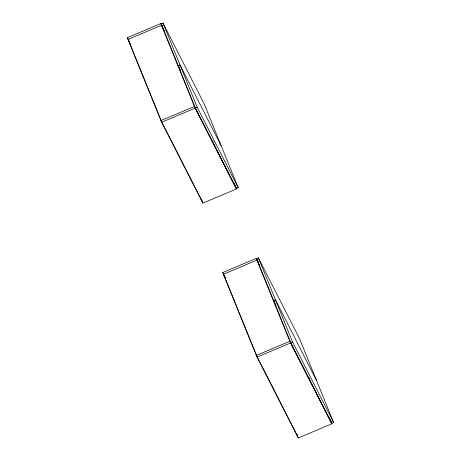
<?xml version="1.0" encoding="UTF-8"?>
<svg xmlns="http://www.w3.org/2000/svg" width="461" height="461" viewBox="0 0 461 461"><rect width="100%" height="100%" fill="white"/><g stroke="black" fill="none" stroke-linecap="round" stroke-linejoin="round"><path stroke-width="0.69" d="M233.715 182.619L236.372 188.993L202.892 203.111L161.684 122.234L127.334 37.693L160.82 23.574L162.445 26.761M180.482 70.222L178.2 65.739L161.166 23.822L162.992 23.05L204.102 103.731L221.136 145.653M128.988 39.819L128.377 40.072L161.35 121.237M178.2 65.739L180.026 64.966L221.228 145.889L238.262 187.806L236.435 188.578L195.32 107.891L178.292 65.975L180.118 65.203L197.147 107.125L238.262 187.806M195.32 107.891L197.147 107.125M161.684 122.234L195.164 108.116L236.372 188.993M329.119 417.459L331.782 423.832L298.296 437.95L257.088 357.073L222.738 272.532L256.224 258.414L258.172 262.234M275.983 305.297L273.604 300.578L256.575 258.661L258.396 257.889L299.512 338.576L316.54 380.492M273.604 300.578L275.43 299.811L316.632 380.728L333.666 422.645L331.839 423.417L290.73 342.736L273.696 300.814L275.522 300.048L292.556 341.964L333.666 422.645M290.73 342.736L292.556 341.964M257.088 357.073L290.568 342.955L331.782 423.832M297.253 435.564L297.864 435.311M161.166 23.822L162.474 26.381M164.427 30.996L161.506 25.263L128.025 39.381L130.336 43.922M235.686 187.304L194.479 106.428L160.993 120.54L202.2 201.417M256.575 258.661L258.529 262.505M259.831 265.836L256.91 260.108L223.429 274.22L224.761 276.836M331.09 422.143L289.883 341.267L256.402 355.385L297.61 436.262M127.334 37.693L128.959 40.873M222.738 272.532L225.337 277.626M235.081 185.247L236.435 188.578M330.485 420.092L331.839 423.417M308.864 377.715L310.489 381.702M212.567 140.847L214.728 146.172M308.784 377.686L310.132 381.011M162.992 23.05L180.026 64.966M258.396 257.889L275.43 299.811M160.82 23.574L195.164 108.116M256.224 258.414L290.568 342.955M201.664 200.086L202.892 203.111M296.798 434.262L298.296 437.95M201.036 198.731L201.849 200.725M296.446 433.571L296.982 434.902M223.781 274.917L256.754 356.076"/></g></svg>
